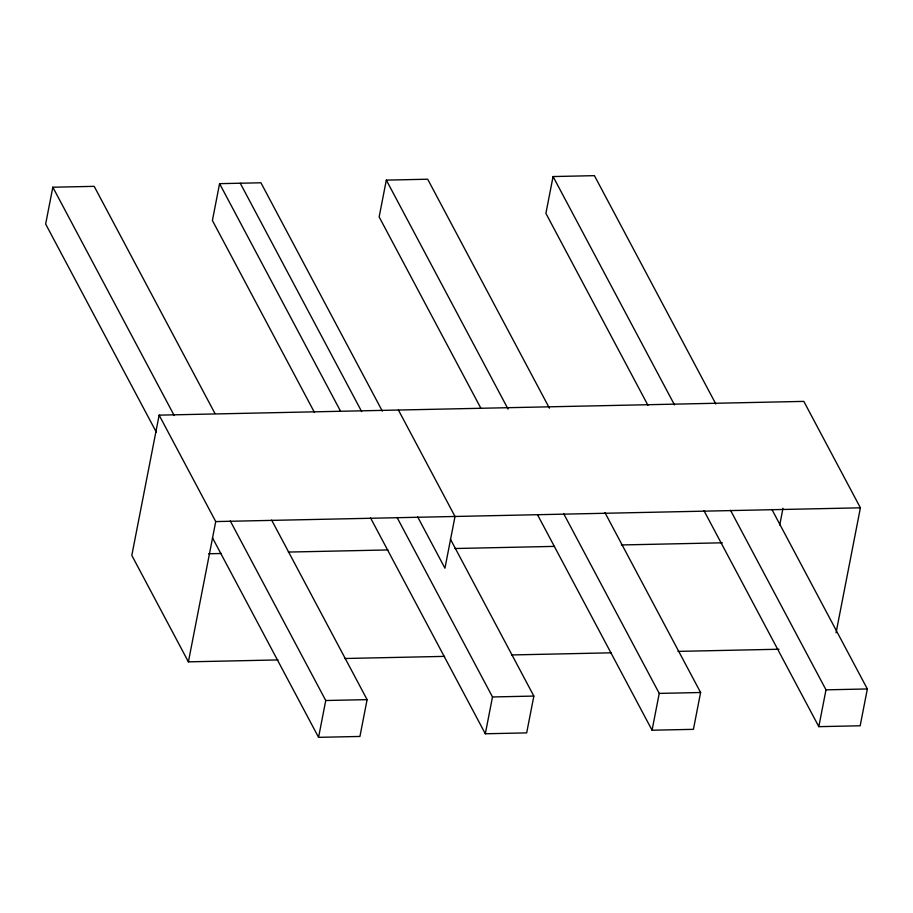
<?xml version="1.0" encoding="UTF-8"?>
<svg xmlns="http://www.w3.org/2000/svg" width="913" height="913" viewBox="0 0 913 913"><rect width="100%" height="100%" fill="white"/><g stroke="black" fill="none" stroke-linecap="round" stroke-linejoin="round"><path stroke-width="1.37" d="M214.932 413.441L94.187 186.343L52.828 187.222L45.65 224.039L156.397 432.317M836.057 632.812L860.4 507.822L803.817 401.389L159.136 415.141L131.814 555.412L188.398 661.845L278.054 659.928M382.342 411.135L260.935 182.783L219.577 183.661L212.398 220.489L314.471 412.448M188.398 661.845L215.73 521.574L159.136 415.141M549.421 408.191L427.683 179.222L386.325 180.112L379.146 216.929L480.82 408.157M271.652 520.113L367.106 699.632L359.927 736.449L318.569 737.339L325.747 700.511L230.293 520.992M715.849 404.014L594.431 175.661L553.073 176.551L545.894 213.368L647.968 405.326M450.417 539.149L533.854 696.071L526.675 732.888L485.317 733.778L492.495 696.961L397.041 517.443M604.942 512.615L700.602 692.51L693.424 729.339L652.065 730.217L659.243 693.401L563.583 513.494M779.736 524.986L782.977 508.324M771.896 509.443L867.35 688.961L860.172 725.778L818.813 726.657L825.991 689.84L730.537 510.321M215.73 521.574L860.4 507.822M208.655 553.769L221.471 553.495M288.36 552.068L387.968 549.946M454.857 548.519L554.476 546.385M621.365 544.958L722.411 542.801M344.943 658.501L444.563 656.379M511.451 654.952L611.071 652.818M677.96 651.391L778.994 649.234M325.747 700.511L367.106 699.632M492.495 696.961L533.854 696.071M659.243 693.401L700.602 692.51M825.991 689.84L867.35 688.961M553.073 176.551L674.49 404.893M704.014 510.732L818.813 726.657M386.325 180.112L508.062 409.07M537.689 515.092L652.065 730.217M398.422 410.04L455.016 516.473L444.939 568.194L417.64 516.849M240.256 183.228L361.662 411.569M219.577 183.661L340.321 410.759M370.507 517.854L485.317 733.778M52.828 187.222L174.235 415.575M212.444 537.734L318.569 737.339"/></g></svg>
